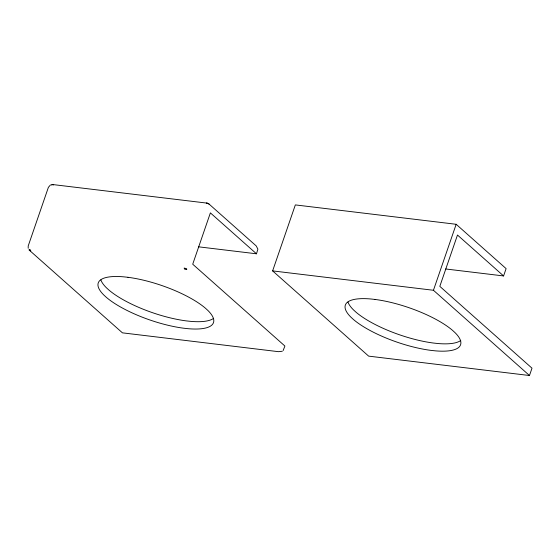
<?xml version="1.0" encoding="UTF-8"?>
<svg xmlns="http://www.w3.org/2000/svg" width="560" height="560" viewBox="0 0 560 560"><rect width="100%" height="100%" fill="white"/><g stroke="black" fill="none" stroke-linecap="round" stroke-linejoin="round"><path stroke-width="0.84" d="M198.548 246.82L256.48 253.799L257.887 249.116L256.2 245.903L209.146 204.141L207.102 203.126L52.388 184.506A2.03 0.609 19 0 0 51.674 185.157M503.58 275.947L457.485 235.032L439.817 286.356L532 368.186L529.473 375.515L368.648 356.132L272.622 270.893L295.344 204.904L456.169 224.287L506.107 268.618L503.58 275.947L445.648 268.968M529.473 375.515L433.447 290.276L456.169 224.287M283.129 350.581L284.9 346.038L192.717 264.208L210.385 212.884L256.48 253.799M50.512 184.891L48.391 187.334L28.196 245.987L28.196 248.304M282.303 351.253L278.509 351.68L122.43 332.843L29.288 250.159A2.03 0.609 19 0 1 30.002 249.508L30.793 250.852L29.288 250.159M52.605 184.891L53.515 184.87L52.976 184.555M207.102 203.126L206.507 203.084A2.03 0.609 19 0 1 209.146 204.141M272.622 270.893L433.447 290.276M213.668 318.318A60.942 18.228 19 0 1 190.512 321.349L186.305 320.894A60.942 18.228 19 0 1 108.864 290.01L106.491 287.847A60.942 18.228 19 0 1 100.884 279.895M460.768 340.466A60.942 18.228 19 0 1 437.612 343.497L433.405 343.035A60.942 18.228 19 0 1 355.964 312.151L353.598 309.995A60.942 18.228 19 0 1 347.984 302.043M186.767 269.143L184.919 269.43L184.128 268.086A2.03 0.609 19 0 1 186.767 269.143M375.06 299.446L370.853 298.984A60.942 18.228 19 0 0 351.071 317.324L353.437 319.487A60.942 18.228 19 0 0 430.885 350.371L435.085 350.826A60.942 18.228 19 0 0 454.867 332.493L452.501 330.33A60.942 18.228 19 0 0 375.06 299.446M127.96 277.298L123.753 276.843A60.942 18.228 19 0 0 103.971 295.176L106.337 297.339A60.942 18.228 19 0 0 183.778 328.223L187.985 328.685A60.942 18.228 19 0 0 207.767 310.345L205.401 308.189A60.942 18.228 19 0 0 127.96 277.298"/></g></svg>
